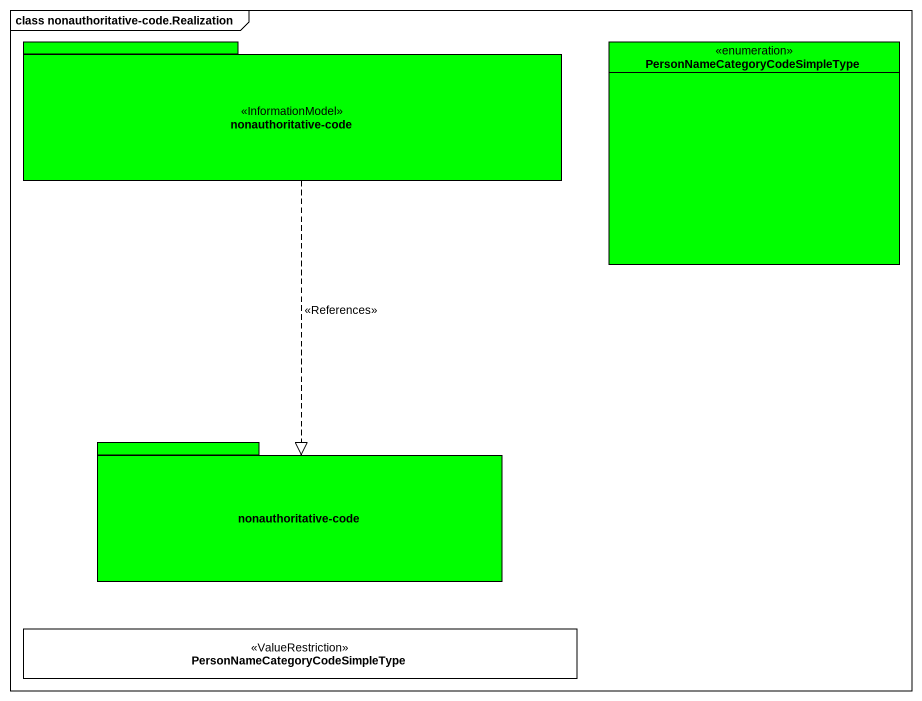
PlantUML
@startuml
mainframe class nonauthoritative-code.Realization
hide circle
hide empty members
package "nonauthoritative-code" as nonauthoritative_code <<InformationModel>> #00FF00 {
}
enum "PersonNameCategoryCodeSimpleType" as PersonNameCategoryCodeSimple #00FF00
package "nonauthoritative-code" as nonauthoritative_code_2 #00FF00 {
}
class "PersonNameCategoryCodeSimpleType" as PersonNameCategoryCodeSimple_2 <<ValueRestriction>>
nonauthoritative_code ..|> nonauthoritative_code_2 : <<References>>
@enduml
